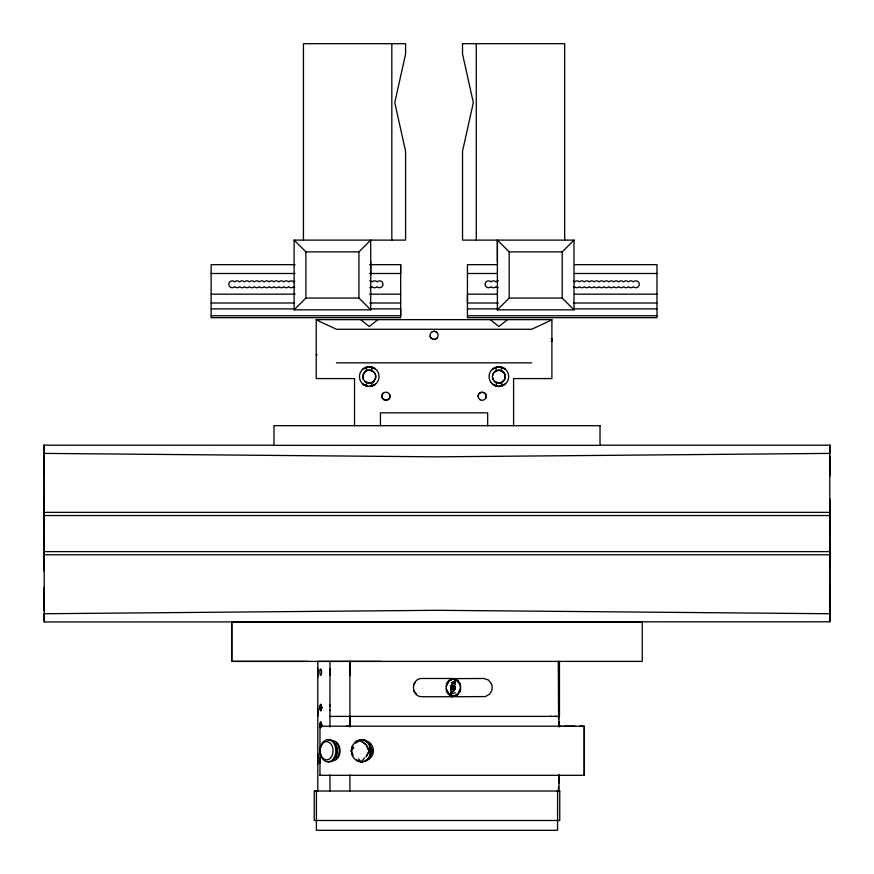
<?xml version="1.0" encoding="UTF-8"?>
<svg xmlns="http://www.w3.org/2000/svg" width="874" height="874" viewBox="0 0 874 874"><rect width="100%" height="100%" fill="white"/><g stroke="black" fill="none" stroke-linecap="round" stroke-linejoin="round"><path stroke-width="1.31" d="M44.192 621.796L44.192 613.745L437 610.303L829.808 613.745L829.808 621.796L44.192 621.96L44.192 445.194L44.192 512.361L829.808 512.361M317.797 716.385L317.797 661.389L642.237 661.389L642.237 622.113L231.752 622.113L231.752 661.389L381.381 661.389M317.797 791.014L317.797 707.842M329.957 661.389L329.957 727.048M329.957 710.649L329.957 710.038M329.957 704.444L329.957 706.17M349.906 726.076L349.906 716.385M370.718 274.971L370.718 261.654M369.527 264.658L400.663 264.658L400.663 273.496L369.527 273.496M451.257 682.747L454.972 680.89L454.972 684.659L451.607 686.451L450.361 685.62M497.393 261.654L497.393 240.11L509.181 251.887L509.181 298.045L497.393 309.833L497.393 240.11M558.584 718.941L558.289 661.389M316.246 791.014L559.753 791.014L559.753 820.478L314.247 820.478L314.247 791.014L314.946 791.014M829.808 613.745L829.808 554.782L44.192 554.782M829.808 605.289L829.808 598.209M44.203 495.995L44.181 526.399L44.181 503.206M829.808 468.901L829.808 456.37L829.808 475.882L829.776 456.468L829.83 459.637M44.192 472.812L44.192 458.293M44.192 591.272L44.224 610.686L44.192 597.084M558.945 791.014L559.054 774.91M829.808 587.088L829.797 610.183L829.808 591.272M829.808 606.72L829.776 610.686L829.808 598.242M44.203 525.001L44.137 536.079M829.797 542.153L829.808 568.078L829.819 503.206M44.115 533.501L44.203 571.148M44.192 445.194L273.333 445.194M829.808 621.796L829.808 445.194L829.808 453.398L437 456.84L44.192 453.398M44.192 470.059L44.192 460.008M44.257 540.962L44.192 568.078M558.289 791.014L558.606 787.015M558.912 783.028L559.546 775.03M455.496 682.343C451.028 681.338 448.515 692.721 453.912 688.231C456.392 680.922 451.192 694.415 450.842 687.062C451.017 684.768 452.841 682.681 455.146 682.386M356.559 759.888A11.1 9.658 -90 0 0 371.428 753.41L371.428 748.1L369.276 743.403L365.474 740.376L359.913 739.743L355.598 741.622L352.528 745.598L351.239 750.755L352.528 755.912A11.1 9.658 -90 0 0 362.24 761.767A11.1 9.658 -90 0 0 370.456 753.41L370.456 748.1L368.304 743.403L364.502 740.376L360.394 740.234L355.598 741.622M451.727 678.475L458.173 681.141L455.212 679.174L451.727 678.475L422.273 678.475C410.605 678.191 410.605 697.037 422.273 696.742L451.727 696.742C461.035 697.026 464.17 683.151 455.693 679.382L460.161 684.102M352.528 745.598L351.424 750.755L352.528 755.912M375.077 379.414C378.606 372.783 368.926 366.84 364.436 372.258M478.111 396.25C478.165 389.826 488.566 392.207 485.835 398.009M492.597 375.667L493.034 373.788M504.921 378.475L504.921 374.728M319.884 707.547L320.736 704.368L321.577 707.547L320.736 710.726L319.884 707.547L322.473 707.547M320.452 727.343L319.884 725.223L320.736 722.044L321.577 725.223M320.452 758.457L319.884 760.577L320.452 762.696M359.913 739.743L366.064 744.703L369.549 750.755L366.064 756.808L370.456 748.1M353.074 754.994L351.239 750.755L353.074 746.516M451.246 688.614L451.399 687.172L450.481 686.199M370.718 753.18L371.887 750.755L370.718 748.33M446.221 686.56L449.465 680.267L454.196 678.77A8.838 8.521 -90 0 0 446.264 684.397M370.729 752.94L371.887 750.755L370.729 748.57M504.713 379.414L501.381 382.583C503.599 388.854 494.782 386.188 492.575 384.145L497.23 386.286M454.578 685.555C453.967 694.415 456.741 681.775 451.891 686.997L450.82 689.652M364.611 372.073L362.765 376.607L363.398 379.414M460.041 690.34L459.363 691.181M383.402 393.071C376.836 399.866 392.568 403.46 389.596 394.48M351.239 750.755L353.741 747.882M358.449 758.829L361.082 761.855L364.589 757.813M369.953 752.776L371.701 750.755L369.953 748.734M370.958 752.754L373.351 750.755A10.007 9.002 90 0 0 372.28 746.025L370.707 743.665A10.04 8.773 84.8 0 0 367.812 741.513L366.173 740.934M369.8 754.765L373.351 750.755L369.789 746.746M374.05 380.955C372.564 386.417 360.35 378.803 366.73 382.583C364.524 388.854 373.329 386.188 375.536 384.145L370.882 386.286M494.061 372.258L498.868 370.128L503.675 372.258M413.839 684.102L415.631 682.212M456.589 694.896L460.161 691.126M451.268 689.346L451.891 686.997M303.442 240.11L303.442 43.7L405.58 43.7L405.58 54.013L394.775 102.619L405.58 151.235L405.58 240.11L294.123 240.11L294.123 309.833L305.9 298.045L358.93 298.045L370.718 309.833L370.718 240.11L358.93 251.887L358.93 298.045M574 240.11L574 309.833L562.211 298.045L562.211 251.887L574 240.11L462.532 240.11L462.532 151.235L473.337 102.619L462.532 54.013L462.532 43.7L564.67 43.7L564.67 240.11M377.863 319.644L369.243 326.526L360.623 319.644M437.229 337.888L436.519 338.457A3.059 3.059 0 0 1 433.176 339.221L430.882 337.888L430.095 336.261M507.488 319.644L498.868 326.526L490.248 319.644M364.884 371.8L366.73 370.631C364.524 364.36 373.329 367.014 375.536 369.068L370.882 366.927M373.591 381.403L371.756 382.583L371.756 386.1M494.52 371.8L496.356 370.631C494.149 364.36 502.954 367.014 505.161 369.068L500.507 366.927M456.523 695.256L458.173 694.087L451.727 696.742L454.371 696.141M502.867 381.709C500.944 386.079 490.194 378.715 496.356 382.583L496.356 386.1M355.598 743.239L360.394 740.234L366.064 744.703L370.456 753.41M454.884 689.411L454.174 688.778L450.908 690.569L450.908 694.327L455.332 692.656M450.831 689.062L451.497 687.805L450.875 686.429M366.73 367.113L362.95 369.068L367.604 366.927M495.416 367.604L492.575 369.068L497.23 366.927M501.381 386.1L505.161 384.145L500.507 386.286M551.898 319.851L531.698 329.269L336.414 329.269L316.213 319.851L318.988 319.797M356.559 741.622L360.886 739.743M366.173 760.577L369.363 759.08L371.832 756.316A9.996 8.969 -89.8 0 0 373.34 750.755M332.841 760.773L335.594 760.009C341.614 755.868 341.614 745.642 335.583 741.502L332.841 740.737M450.842 692.798L454.163 690.602L454.851 686.276L454.469 690.11L451.945 692.459A4.894 4.894 0 0 1 450.82 692.809L450.46 692.853M432.291 331.705L433.176 331.497A3.048 3.048 0 0 1 436.519 332.262L437.229 332.83M367.058 367.036L369.243 366.785M371.428 386.177L369.789 386.363M498.868 386.428L501.053 386.177M551.188 338.599C552.619 337.921 552.597 342.084 551.188 341.155M294.123 240.11L305.9 251.887L358.93 251.887M509.181 251.887L562.211 251.887M295.073 264.658L211.137 264.658L211.137 317.688L400.663 317.688L400.663 264.658M497.557 264.658L467.448 264.658L467.448 317.688L656.975 317.688L656.975 264.658L574.393 264.658M211.137 273.496L295.073 273.496M467.448 273.496L497.23 273.496M574.393 273.496L656.975 273.496M211.137 294.167L295.073 294.167M369.527 294.167L400.663 294.167M497.23 294.167L467.448 294.167L467.448 303.005L498.366 303.005M574.393 294.167L656.975 294.167M509.181 298.045L562.211 298.045M211.137 303.005L294.472 303.005M369.757 303.005L400.663 303.005M573.639 303.005L656.975 303.005M211.137 308.893L294.472 308.893M369.757 308.893L400.663 308.893L400.663 315.776L211.137 315.776M467.448 308.893L498.366 308.893M573.639 308.893L656.975 308.893M294.123 309.833L370.718 309.833M497.393 309.833L574 309.833M467.448 315.776L656.975 315.776M336.414 362.852L531.698 362.852M600.667 445.194L829.808 445.194M44.192 515.54L829.808 515.54M44.192 551.603L829.808 551.603M307.779 661.389L231.752 661.389L231.752 622.113M449.302 694.961L454.196 696.447A8.838 8.521 -90 0 1 446.264 690.831M550.019 716.385L556.629 716.385M329.957 716.385L551.887 716.385M554.444 716.385L558.289 716.385M319.884 725.223L322.462 725.223M346.388 726.207L350.496 726.207M560.048 726.207L561.25 726.207M564.014 726.207L568.734 726.207M569.477 726.207L574.874 726.207M579.735 726.207L583.1 726.207M361.082 739.655L362.044 739.655M370.74 750.755L371.701 750.755M361.082 761.855L362.044 761.855M319.971 775.304L584.302 775.304L584.302 726.207L319.971 726.207L319.971 775.304L320.627 775.304M314.716 791.014L316.858 791.014M557.142 791.014L559.753 791.014M316.213 354.702L317.131 354.702M362.732 740.234L365.474 740.376M454.152 688.778L454.993 689.477M367.604 386.286L362.95 384.145L366.73 386.1M371.068 370.39L372.499 371.1M451.093 685.926L451.607 686.451L454.972 684.659L454.972 680.89M413.839 691.126L416.516 693.956M374.05 372.258L371.756 370.631L371.756 367.113M370.958 748.756L372.695 750.755M370.226 748.843L371.887 750.755M360.394 740.234L362.065 742.146M367.888 748.843L369.549 750.755M504.713 373.788L501.381 370.631L501.381 367.113M446.221 688.657L449.465 694.961M491.538 684.113L488.457 680.016L483.759 678.475L453.595 678.65L448.908 681.141L446.898 684.102A8.98 8.958 -89.8 0 0 446.898 691.126L450.296 695.212L455.376 696.742L485.409 696.567L489.713 694.087L491.527 691.126A8.969 8.019 -90 0 0 491.538 684.113M492.597 377.546L493.034 379.414M558.868 721.487L559.458 726.6M829.787 468.77L829.808 470.059M44.17 538.504L44.203 542.153M829.819 527.47L829.808 499.076M829.863 531.184L829.885 533.653M558.945 716.385L559.032 726.96M44.192 475.882L44.224 456.468L44.192 468.945M44.192 587.088L44.137 610.62L44.192 598.515M329.957 669.702L329.957 669.091L329.957 675.296M584.203 726.207L584.203 775.304M559.458 661.389L559.458 716.385M557.59 791.014L557.568 830.3L316.41 830.3L316.432 791.014M513.595 425.704L513.595 378.573L551.898 378.573L551.898 319.644L316.213 319.644L316.213 378.573L354.516 378.573L354.516 425.704M487.67 425.704L487.67 412.845L380.441 412.845L380.441 425.704M476.286 43.7L476.286 240.11M391.825 43.7L391.825 240.11M371.428 748.1L371.428 753.41M349.906 727.048L349.906 661.389L349.906 675.143M349.906 775.03L349.906 791.014M329.957 775.03L329.957 791.014M317.797 668.271L317.797 677.219M317.797 753.705L317.797 764.302M305.9 251.887L305.9 298.045M573.366 287.459A3.441 3.441 0 0 0 574.48 286.705A3.441 3.441 0 0 0 579.396 286.705A3.441 3.441 0 0 0 584.302 286.705A3.441 3.441 0 0 0 589.218 286.705A3.441 3.441 0 0 0 594.123 286.705A3.441 3.441 0 0 0 599.04 286.705A3.441 3.441 0 0 0 603.945 286.705A3.441 3.441 0 0 0 608.861 286.705A3.441 3.441 0 0 0 613.766 286.705A3.441 3.441 0 0 0 618.672 286.705A3.441 3.441 0 0 0 623.588 286.705A3.441 3.441 0 0 0 628.493 286.705A3.441 3.441 0 0 0 633.41 286.705A3.441 3.441 0 0 0 638.282 286.738A3.441 3.441 0 0 0 638.282 281.854A3.441 3.441 0 0 0 633.41 281.887A3.441 3.441 0 0 0 628.493 281.887A3.441 3.441 0 0 0 623.588 281.887A3.441 3.441 0 0 0 618.672 281.887A3.441 3.441 0 0 0 613.766 281.887A3.441 3.441 0 0 0 608.861 281.887A3.441 3.441 0 0 0 603.945 281.887A3.441 3.441 0 0 0 599.04 281.887A3.441 3.441 0 0 0 594.123 281.887A3.441 3.441 0 0 0 589.218 281.887A3.441 3.441 0 0 0 584.302 281.887A3.441 3.441 0 0 0 579.396 281.887A3.441 3.441 0 0 0 574.48 281.887A3.441 3.441 0 0 0 573.366 281.122M498.377 287.732A3.441 3.441 0 0 1 495.919 286.705A3.441 3.441 0 0 1 491.013 286.705A3.441 3.441 0 0 1 486.141 286.738A3.441 3.441 0 0 1 486.141 281.854A3.441 3.441 0 0 1 491.013 281.887A3.441 3.441 0 0 1 495.919 281.887A3.441 3.441 0 0 1 498.377 280.86M294.746 287.459A3.441 3.441 0 0 1 293.631 286.705A3.441 3.441 0 0 1 288.715 286.705A3.441 3.441 0 0 1 283.81 286.705A3.441 3.441 0 0 1 278.893 286.705A3.441 3.441 0 0 1 273.988 286.705A3.441 3.441 0 0 1 269.072 286.705A3.441 3.441 0 0 1 264.167 286.705A3.441 3.441 0 0 1 259.261 286.705A3.441 3.441 0 0 1 254.345 286.705A3.441 3.441 0 0 1 249.44 286.705A3.441 3.441 0 0 1 244.523 286.705A3.441 3.441 0 0 1 239.618 286.705A3.441 3.441 0 0 1 234.702 286.705A3.441 3.441 0 0 1 229.829 286.738A3.441 3.441 0 0 1 229.829 281.854A3.441 3.441 0 0 1 234.702 281.887A3.441 3.441 0 0 1 239.618 281.887A3.441 3.441 0 0 1 244.523 281.887A3.441 3.441 0 0 1 249.44 281.887A3.441 3.441 0 0 1 254.345 281.887A3.441 3.441 0 0 1 259.261 281.887A3.441 3.441 0 0 1 264.167 281.887A3.441 3.441 0 0 1 269.072 281.887A3.441 3.441 0 0 1 273.988 281.887A3.441 3.441 0 0 1 278.893 281.887A3.441 3.441 0 0 1 283.81 281.887A3.441 3.441 0 0 1 288.715 281.887A3.441 3.441 0 0 1 293.631 281.887A3.441 3.441 0 0 1 294.746 281.122M369.735 287.732A3.441 3.441 0 0 0 372.193 286.705A3.441 3.441 0 0 0 377.098 286.705A3.441 3.441 0 0 0 381.971 286.738A3.441 3.441 0 0 0 381.971 281.854A3.441 3.441 0 0 0 377.098 281.887A3.441 3.441 0 0 0 372.193 281.887A3.441 3.441 0 0 0 369.735 280.86M460.631 689.641A9.133 9.133 0 0 1 459.637 692.186M336.566 742.922A10.018 7.09 -90 0 1 336.566 758.588M327.619 739.939A11.1 7.844 -90 0 1 337.211 750.755A11.1 7.844 -90 0 1 327.619 761.571M334.786 743.621A9.133 6.457 -90 0 1 334.786 757.9M451.596 678.77A8.838 8.838 0 0 1 460.434 687.609A8.838 8.838 0 0 1 451.596 696.447M320.245 727.845A3.179 0.852 -90 0 1 320.048 723.311A3.179 0.852 -90 0 1 321.271 722.754A3.179 0.852 -90 0 1 321.37 727.332M320.245 763.199A3.179 0.852 90 0 1 320.245 757.955M459.101 691.421A5.299 5.102 -88.9 0 0 459.615 690.886A5.015 4.829 -89.7 0 0 460.172 690.078M600.023 425.704L273.988 425.704L273.988 445.347L600.023 445.347L600.023 425.704M321.861 744.539A9.133 6.457 90 0 0 325.15 759.659A9.133 6.457 90 0 0 332.765 748.068A9.133 6.457 90 0 0 321.861 744.539M333.737 758.304A11.1 7.844 -90 0 0 329.727 739.939A11.1 7.844 -90 0 0 320.485 754.033A11.1 7.844 -90 0 0 333.737 758.304M320.048 670.282A3.179 0.852 90 0 0 320.627 675.351A3.179 0.852 90 0 0 321.512 670.948A3.179 0.852 90 0 0 320.048 670.282M321.271 710.016A3.179 0.852 -90 0 0 321.031 704.564A3.179 0.852 -90 0 0 319.895 708.06A3.179 0.852 -90 0 0 321.271 710.016M364.786 381.315A6.479 6.479 0 0 0 375.547 378.114A6.479 6.479 0 0 0 367.397 370.39A6.479 6.479 0 0 0 364.786 381.315M364.338 385.106A9.822 9.822 0 0 0 379.065 376.607A9.822 9.822 0 0 0 364.338 368.096A9.822 9.822 0 0 0 364.338 385.106M494.411 381.315A6.479 6.479 0 0 0 505.172 378.114A6.479 6.479 0 0 0 497.022 370.39A6.479 6.479 0 0 0 494.411 381.315M490.817 382.233A9.822 9.822 0 0 0 507.761 380.769A9.822 9.822 0 0 0 498.027 366.818A9.822 9.822 0 0 0 490.817 382.233M383.904 399.757A4.064 4.064 0 0 0 390.001 396.25A4.064 4.064 0 0 0 383.904 392.732A4.064 4.064 0 0 0 383.904 399.757M480.143 399.757A4.064 4.064 0 0 0 486.239 396.25A4.064 4.064 0 0 0 480.143 392.732A4.064 4.064 0 0 0 480.143 399.757M431.297 338.336A4.064 4.064 0 0 0 438.016 336.261A4.064 4.064 0 0 0 432.859 331.486A4.064 4.064 0 0 0 431.297 338.336"/></g></svg>
